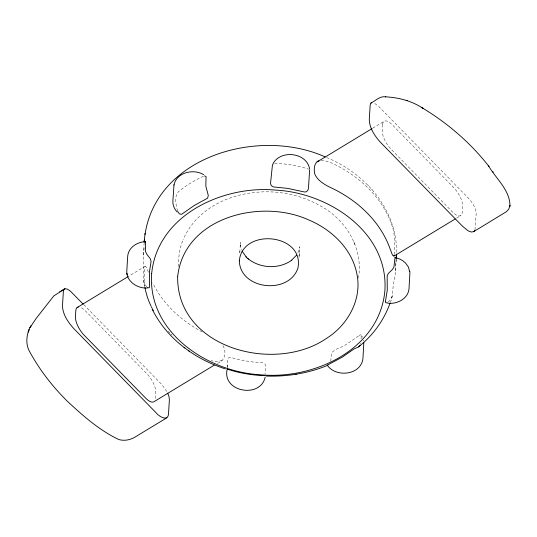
<?xml version="1.0" encoding="UTF-8"?>
<svg xmlns="http://www.w3.org/2000/svg" width="537" height="537" viewBox="0 0 537 537"><rect width="100%" height="100%" fill="white"/><g stroke="black" fill="none" stroke-linecap="round" stroke-linejoin="round"><path stroke-width="0.4" stroke-dasharray="2.69 2.01" d="M144.151 242.778L143.345 256.075A92.955 73.65 3.5 0 0 143.231 259.827C144.359 268.755 142.708 277.797 144.52 286.604M227.346 367.268L227.466 365.026M390.271 302.613C393.621 295.565 392.057 287.657 394.319 280.354A92.941 73.636 3.5 0 0 394.789 277.569L395.239 273.836A92.948 73.636 3.5 0 0 395.48 271.024L395.527 270.091A92.968 73.656 3.5 0 0 395.635 266.339L395.568 262.479M395.48 271.024L396.185 259.351M239.817 252.417L240.422 242.422L240.489 246.067L240.375 244.966L241.428 249.557M155.435 398.494L155.804 392.487A14.861 5.974 58.8 0 0 147.131 374L85.591 311.057A14.861 5.974 58.8 0 0 80.449 307.365M178.264 266.641C178.506 257.391 179.486 247.987 183.258 239.442M227.305 367.516L227.863 358.521C229.883 355.608 234.246 359.206 237.039 359.119A92.941 73.636 3.5 0 0 240.475 359.884L245.1 360.777A92.935 73.629 3.5 0 0 248.597 361.367L249.765 361.542A92.935 73.629 3.5 0 0 253.283 362.025L254.457 362.166A92.935 73.636 3.5 0 0 258.002 362.542C266.996 362.448 266.144 364.415 265.016 373.893M239.791 252.826L239.891 251.215M299.055 257.176L299.7 246.738L299.284 249.376L297.471 253.753L297.907 253.041M396.024 262.157L396.205 259.136M299.122 256.048L299.445 250.92M358.461 278.025C363.515 248.644 345.922 219.344 320.153 205.792L319.81 205.597C292.209 189.95 257.76 187.581 228.111 198.717L227.775 198.851C208.531 206.087 191.306 220.331 183.218 239.522M361.086 338.914L361.179 335.021L362.475 337.256M394.333 254.531C395.333 244.812 394.957 234.803 392.01 225.433A126.296 100.063 3.5 0 0 330.47 162.489L325.073 160.832L320.925 160.744M360.77 343.244L360.656 343.781M330.772 361.267L331.349 353.507C334.45 348.218 342.23 347.949 346.734 343.989A61.124 48.424 3.5 0 0 348.338 343.022L359.038 335.638M474.97 229.91L476.178 213.538C475.936 207.765 472.439 202.644 468.687 198.482L378.518 106.259L374.114 102.963M392.292 295.9L390.439 299.78L388.184 302.062M391.728 297.881L392.104 296.672M148.306 272.118C142.674 254.86 144.292 282.724 144.889 286.832M217.357 363.267C225.238 361.428 226.822 351.473 222.868 345.539M359.105 335.585L360.414 334.833L361.173 335.014M456.584 218.129L460.954 215.465M145.279 266.177L128.88 276.132M372.718 128.195L383.895 121.429M222.13 360.367L217.653 361.743L211.101 360.71M203.496 176.203C194.662 180.304 186.265 185.379 178.653 191.461C173.834 196.482 176.022 205 177.619 211.034M274.555 163.282L280.871 163.624A92.968 73.656 3.5 0 1 284.409 164L285.583 164.141A92.935 73.629 3.5 0 1 289.107 164.631L290.275 164.799A92.948 73.643 3.5 0 1 293.773 165.389L298.391 166.282A92.941 73.636 3.5 0 1 301.834 167.047L308.661 169.175M326.644 157.563C364.892 173.021 397.427 209.92 396.514 252.779M83.745 304.687L161.885 384.62L166.96 391.648M146.829 286.926L144.842 284.435L143.486 280.421M367.899 185.211L368.523 185.889M371.57 189.158L372.222 189.863M353.843 241.831L355.434 245.691M363.509 340.149L363.656 341.029M143.386 255.142A92.948 73.643 3.5 0 1 143.627 252.33L144.084 248.604A92.941 73.636 3.5 0 1 144.379 246.738M170.108 333.128A125.94 99.781 3.5 0 1 168.289 331.228M171.981 335.001A125.94 99.781 3.5 0 1 171.041 334.068M202.227 331.92A126.296 100.063 3.5 0 1 152.743 282.939M382.606 124.53L382.243 130.545A14.861 5.974 58.8 0 0 390.916 149.031L452.456 211.974A14.861 5.974 58.8 0 0 462.236 212.363L462.605 206.356A14.861 5.974 58.8 0 0 453.926 187.863L392.393 124.92A14.861 5.974 58.8 0 0 382.606 124.53"/><path stroke-width="0.81" d="M396.252 258.384L396.474 254.075M227.205 369.134C221.667 392.01 260.546 398.91 265.197 377.081M144.198 241.986C150.353 157.844 257.21 126.309 325.12 156.891M144.185 242.207L144.352 239.623M396.266 257.948L396.434 255.364M385.412 301.566L385.875 302.861L387.258 302.68M509.814 206.584L509.975 205.537L508.821 208.994L506.532 211.625L473.661 231.648L471.352 232.031L468.291 230.91L462.766 226.493L380.518 142.372C374.893 136.143 369.597 128.45 369.275 119.791L370.174 105.111L370.886 103.124C375.591 100.761 379.988 95.74 385.794 96.861M144.93 234.474L145.118 233.327M173.928 185.151C176.425 172.33 193.528 168.464 203.704 174.686M174.008 184.701L172.887 200.831C172.578 204.926 174.283 209.034 177.136 211.934M509.935 205.859C510.137 190.333 495.893 178.485 488.569 165.953C470.258 142.573 447.355 122.913 421.901 107.675L423.216 108.481C412.06 101.016 398.857 97.506 385.539 96.841M385.425 301.512L387.278 290.181L387.157 275.984L388.224 273.561L392.48 269.453L393.923 267.09L395.051 257.485L399.864 259.076L402.891 260.801L405.65 263.137L408.422 267.043L409.912 272.675L408.999 288.819C408.107 298.887 396.823 304.506 387.6 303.143M145.312 242.247L145.561 241.724L145.493 251.423L146.621 254.008L150.293 258.774L151.078 261.365L149.367 272.366L149.561 286.993L148.964 287.845L147.628 287.563M394.205 255.323C392.654 258.069 391.111 250.651 390.359 249.645A126.034 99.855 3.5 0 0 328.812 186.715C323.281 183.795 317.36 180.056 314.783 174.089C313.581 168.719 314.078 161.617 320.448 159.912L372.013 128.625M389.983 303.385C383.814 320.515 372.624 335.907 358.253 347.043M83.195 304.13L70.273 291.034L67.32 289.094L64.896 288.758L64.084 289.255L63.373 291.249L62.473 305.922C62.795 314.581 68.092 322.274 73.717 328.503L155.965 412.631C158.402 416.094 167.698 421.941 168.484 414.349L169.383 399.669L168.98 396.541L167.685 393.104M273.145 163.355C281.227 149.313 307.184 152.703 309.688 169.289M360.159 345.278L358.991 346.647M474.648 230.615L473.661 231.648M296.592 255.122L291.202 260.599L291.745 260.21C278.965 269.393 260.083 268.587 247.953 258.633M273.044 163.899L272.454 164.866L270.534 183.298L271.219 185.587L273.313 186.916L287.765 188.4L304.586 192.004L306.325 191.79L307.855 190.313L308.46 188.346L309.607 170.236M77.093 307.567L128.215 276.535M370.886 103.124L371.698 102.627M64.084 289.255L53.801 295.934L36.221 318.367L29.971 327.657L30.911 325.878C26.649 333.222 25.259 342.774 29.065 350.594C39.107 369.241 52.163 386.19 67.185 401.092C82.866 415.698 99.486 430.459 118.992 439.608C124.806 441.219 131.129 439.763 136.083 436.44L166.866 417.779M393.863 256.176L455.168 218.989M214.283 365.126L154.153 401.595A14.861 5.974 58.8 0 1 145.655 398.105L84.114 335.162A14.861 5.974 58.8 0 1 75.442 316.676L75.811 310.668A14.861 5.974 58.8 0 1 78.221 307.077M64.896 288.758L59.735 291.826M317.145 161.905L319.038 161.073M358.179 347.09L354.064 348.929L342.411 357.051L327.295 365.167L327.959 365.187C308.574 373.329 287.355 376.752 266.386 376.075M295.86 374.255L296.236 374.208M204.49 175.874L206.047 176.498L205.839 186.151L208.302 195.455L207.544 198.207L194.233 205.49L181.66 214.276L179.445 213.948L177.848 211.652M145.433 241.731C137.264 241.825 128.41 247.51 127.705 256.176L126.813 270.749C126.114 281.502 137.653 288.778 147.467 287.993M406.227 100.312L407.308 100.661M225.318 368.892C212.276 364.67 199.777 358.662 188.568 350.742M395.051 257.485L395.219 257.968M152.166 309.151C159.731 324.442 171.142 337.719 184.762 347.956M184.043 347.432L189.246 351.232M245.959 256.773L248.409 259.056M246.463 257.243L242.026 251.041M327.698 365.818C336.733 377.82 360.898 374.94 362.925 358.729L363.838 342.593M488.569 165.953L489.006 166.524M492.765 171.518L493.208 172.108M145.393 289.946L147.266 296.854A125.94 99.781 3.5 0 0 151.085 306.197M227.399 369.094C238.321 373.081 254.565 375.551 265.231 375.625M409.731 271.111L409.838 271.722M126.866 273.273L127.121 274.763M144.963 287.389L145.285 289.309M153.334 310.608A125.94 99.781 3.5 0 1 152.555 309.144M152.179 308.413A125.94 99.781 3.5 0 1 151.441 306.936M177.653 276.683C176.686 348.224 274.474 373.833 326.08 338.672A34.569 27.394 3.5 0 0 327.651 337.632C348.265 324.261 362.052 298.921 356.937 274.159C352.144 248.839 331.436 229.339 308.332 219.774C260.714 198.2 184.117 217.156 177.653 276.683M151.649 273.716C147.4 332.39 207.732 372.013 260.586 374.779C313.541 379.807 379.223 349.829 384.848 291.182C389.103 232.508 328.772 192.877 275.917 190.111C222.962 185.084 157.281 215.062 151.649 273.716M239.301 260.888C240.314 289.973 289.04 294.927 297.934 268.07C304.761 233.723 242.435 227.285 239.301 260.888M28.958 329.879L28.233 331.926L28.958 329.879"/></g></svg>
